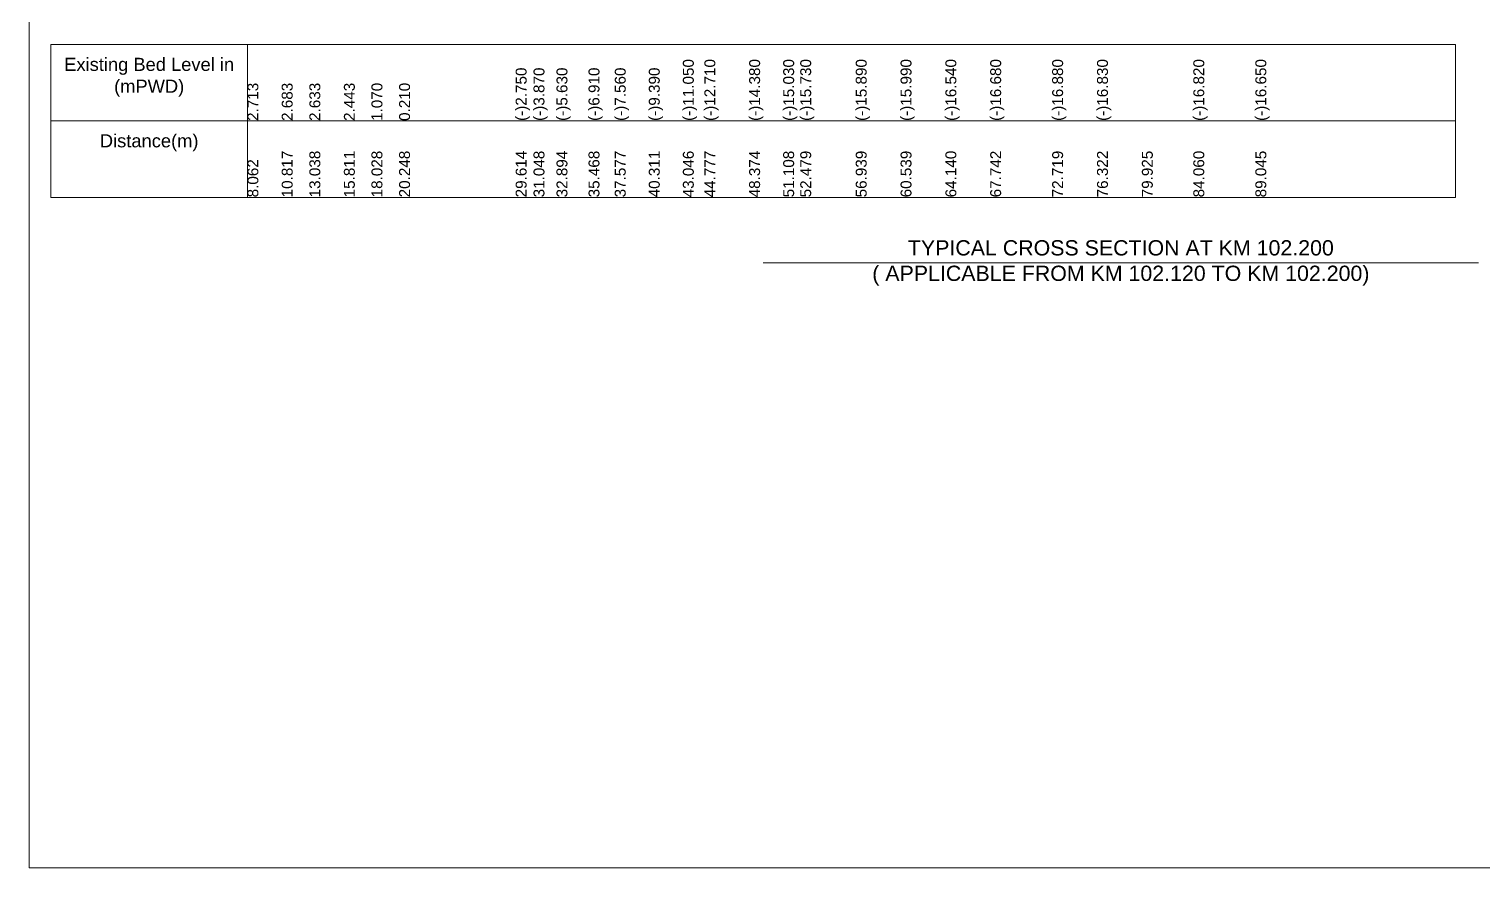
# Model space of a CAD drawing. Header units: inches. Extents: x 89000 to 380017, y -7071 to 0.
# Drawn here: x 280000 to 286658, y -7071 to -3229 of the extents above; entities that cross this region are included whole.
import ezdxf

# ---------------------------------------------------------------- set-up
doc = ezdxf.new("R2010")
doc.units = ezdxf.units.IN
doc.header["$LTSCALE"] = 7
doc.header["$MEASUREMENT"] = 0
for name, color, linetype, lineweight in [('Cross section Data Border', 7, 'Continuous', 9), ('Cross Section Labels', 7, 'Continuous', 9), ('Long Section Labels', 7, 'Continuous', 9)]:
    doc.layers.add(name, color=color, linetype=linetype, lineweight=lineweight)
doc.styles.get("Standard").update_dxf_attribs({"font": 'arial.ttf'})

msp = doc.modelspace()

# ---------------------------------------------------------------- linework, layer by layer
at = {"layer": 'Cross section Data Border'}
msp.add_lwpolyline([(280100, -3300), (286532.61118, -3300), (286532.61118, -4000), (280100, -4000)], close=True, dxfattribs=at)
for points in [[(281000, -3300), (281000, -4000)], [(280100, -3650), (286532.61118, -3650)]]:
    msp.add_lwpolyline(points, dxfattribs=at)
at = {"layer": 'Cross Section Labels'}
msp.add_lwpolyline([(280000, 0), (290000, 0), (290000, -7071), (280000, -7071)], close=True, dxfattribs=at)
msp.add_lwpolyline([(283362, -4300), (285000, -4300), (286638, -4300)], dxfattribs=at)

# ---------------------------------------------------------------- texts
at = {"layer": 'Cross section Data Border', "char_height": 60, "width": 800, "attachment_point": 5}
for s, insert in [('Existing Bed Level in (mPWD)', (280550, -3450)), ('Distance(m)', (280550, -3750))]:
    msp.add_mtext(s, dxfattribs=dict(at, insert=insert))
at = {"layer": 'Cross Section Labels', "insert": (285000, -4300), "char_height": 70, "attachment_point": 5}
msp.add_mtext('TYPICAL CROSS SECTION AT KM 102.200^J( APPLICABLE FROM KM 102.120 TO KM 102.200)', dxfattribs=at)
at = {"layer": 'Long Section Labels', "char_height": 50, "attachment_point": 1, "rotation": 90}
for s, insert in [('(-)11.050', (282994.10104, -3650)), ('(-)12.710', (283092.75321, -3650)), ('(-)14.380', (283297.74346, -3650)), ('(-)15.030', (283453.59188, -3650)), ('(-)15.730', (283531.72963, -3650)), ('(-)15.890', (283785.94942, -3650)), ('(-)15.990', (283991.18819, -3650)), ('(-)16.540', (284196.45815, -3650)), ('(-)16.680', (284401.75433, -3650)), ('(-)16.880', (284685.41355, -3650)), ('(-)16.830', (284890.7875, -3650)), ('(-)16.830', (284890.7875, -3650)), ('(-)16.820', (285331.84296, -3650)), ('(-)16.650', (285616.01246, -3650)), ('(-)2.750', (282228.4599, -3650)), ('(-)3.870', (282310.20722, -3650)), ('(-)5.630', (282415.39611, -3650)), ('(-)6.910', (282562.14416, -3650)), ('(-)7.560', (282682.31685, -3650)), ('(-)9.390', (282838.19477, -3650)), ('2.713', (281000, -3650)), ('2.683', (281157.00058, -3650)), ('2.633', (281283.64038, -3650)), ('2.443', (281441.70044, -3650)), ('1.070', (281568.03342, -3650)), ('0.210', (281694.61334, -3650)), ('10.817', (281157.00058, -4000)), ('13.038', (281283.64038, -4000)), ('15.811', (281441.70044, -4000)), ('18.028', (281568.03342, -4000)), ('20.248', (281694.61334, -4000)), ('29.614', (282228.4599, -4000)), ('31.048', (282310.20722, -4000)), ('32.894', (282415.39611, -4000)), ('35.468', (282562.14416, -4000)), ('37.577', (282682.31685, -4000)), ('40.311', (282838.19477, -4000)), ('43.046', (282994.10104, -4000)), ('44.777', (283092.75321, -4000)), ('48.374', (283297.74346, -4000)), ('51.108', (283453.59188, -4000)), ('52.479', (283531.72963, -4000)), ('56.939', (283785.94942, -4000)), ('60.539', (283991.18819, -4000)), ('64.140', (284196.45815, -4000)), ('67.742', (284401.75433, -4000)), ('72.719', (284685.41355, -4000)), ('76.322', (284890.7875, -4000)), ('79.925', (285096.1743, -4000)), ('84.060', (285331.84296, -4000)), ('89.045', (285616.01246, -4000)), ('8.062', (281000, -4000))]:
    msp.add_mtext(s, dxfattribs=dict(at, insert=insert))

doc.saveas('drawing.dxf')
